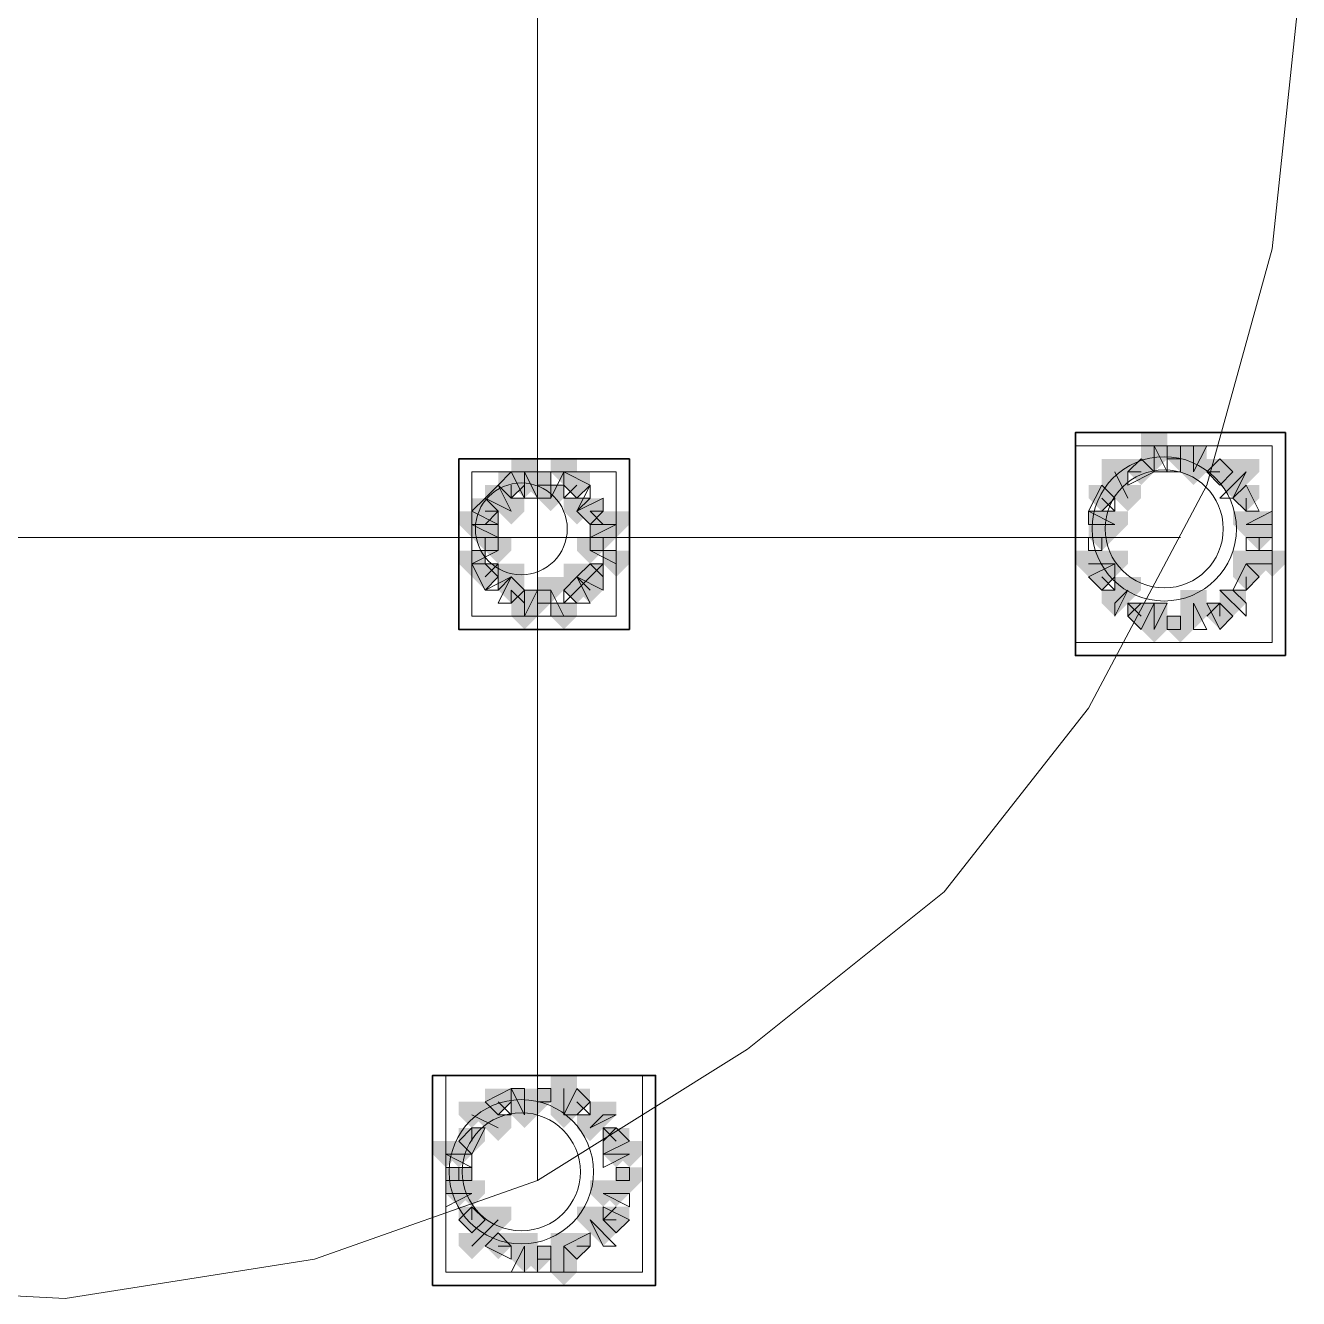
# Model space of a CAD drawing. Header units: millimetres. Extents: x 2315 to 4619, y 1334 to 1897.
# Drawn here: x 3514.13 to 3520.05, y 1548.66 to 1554.59 of the extents above; entities that cross this region are included whole.
import ezdxf

# ---------------------------------------------------------------- set-up
doc = ezdxf.new("R2010")
doc.units = ezdxf.units.MM
for name, color, linetype, true_color in [('PDF_10', 7, 'Continuous', 0x00b85c), ('PDF_AXIS', 7, 'Continuous', 0x00b85c), ('PDF_柱构件', 7, 'Continuous', 0x00b85c), ('PDF_转运站初步方案', 7, 'Continuous', 0x00b85c)]:
    doc.layers.add(name, color=color, linetype=linetype, true_color=true_color)
doc.layers.add('PDF_中心线层', color=1, linetype='Continuous')
doc.layers.add('PDF_粗实线层', color=7, linetype='Continuous')

msp = doc.modelspace()

# ---------------------------------------------------------------- hatches: boundary and pattern name
at = {"layer": 'PDF_10', "transparency": 33554559}
for points in [[(3519.5039, 1552.6298), (3519.4428, 1552.6298), (3519.4428, 1552.5687), (3519.5039, 1552.5076), (3519.565, 1552.5687), (3519.565, 1552.6298)], [(3519.5039, 1552.6298), (3519.4428, 1552.6298), (3519.4428, 1552.5687), (3519.5039, 1552.5076), (3519.565, 1552.5687), (3519.565, 1552.6298)], [(3519.3207, 1552.5687), (3519.2596, 1552.5687), (3519.2596, 1552.5076), (3519.3207, 1552.4466), (3519.3817, 1552.5076), (3519.3817, 1552.5687)], [(3519.3207, 1552.5687), (3519.2596, 1552.5687), (3519.2596, 1552.5076), (3519.3207, 1552.4466), (3519.3817, 1552.5076), (3519.3817, 1552.5687)], [(3519.6872, 1552.5687), (3519.6261, 1552.5687), (3519.6261, 1552.5076), (3519.6872, 1552.4466), (3519.7482, 1552.5076), (3519.7482, 1552.5687)], [(3519.6872, 1552.5687), (3519.6261, 1552.5687), (3519.6261, 1552.5076), (3519.6872, 1552.4466), (3519.7482, 1552.5076), (3519.7482, 1552.5687)], [(3519.6872, 1552.5687), (3519.6261, 1552.5687), (3519.6261, 1552.5076), (3519.6872, 1552.4466), (3519.7482, 1552.5076), (3519.7482, 1552.5687)], [(3516.3888, 1552.5076), (3516.3277, 1552.5076), (3516.3277, 1552.4466), (3516.3888, 1552.3855), (3516.4499, 1552.4466), (3516.4499, 1552.5076)], [(3516.3888, 1552.5076), (3516.3277, 1552.5076), (3516.3277, 1552.4466), (3516.3888, 1552.3855), (3516.4499, 1552.4466), (3516.4499, 1552.5076)], [(3516.5109, 1552.5076), (3516.4499, 1552.5076), (3516.4499, 1552.4466), (3516.5109, 1552.3855), (3516.572, 1552.4466), (3516.572, 1552.5076)], [(3516.5109, 1552.5076), (3516.4499, 1552.5076), (3516.4499, 1552.4466), (3516.5109, 1552.3855), (3516.572, 1552.4466), (3516.572, 1552.5076)], [(3516.6942, 1552.5076), (3516.6331, 1552.5076), (3516.6331, 1552.4466), (3516.6942, 1552.3855), (3516.7553, 1552.4466), (3516.7553, 1552.5076)], [(3516.6942, 1552.5076), (3516.6331, 1552.5076), (3516.6331, 1552.4466), (3516.6942, 1552.3855), (3516.7553, 1552.4466), (3516.7553, 1552.5076)], [(3519.1374, 1552.4466), (3519.0763, 1552.4466), (3519.0763, 1552.3855), (3519.1374, 1552.3244), (3519.1985, 1552.3855), (3519.1985, 1552.4466)], [(3519.1374, 1552.4466), (3519.0763, 1552.4466), (3519.0763, 1552.3855), (3519.1374, 1552.3244), (3519.1985, 1552.3855), (3519.1985, 1552.4466)], [(3519.8093, 1552.4466), (3519.7482, 1552.4466), (3519.7482, 1552.3855), (3519.8093, 1552.3244), (3519.8704, 1552.3855), (3519.8704, 1552.4466)], [(3519.8093, 1552.4466), (3519.7482, 1552.4466), (3519.7482, 1552.3855), (3519.8093, 1552.3244), (3519.8704, 1552.3855), (3519.8704, 1552.4466)], [(3516.2666, 1552.3855), (3516.2055, 1552.3855), (3516.2055, 1552.3244), (3516.2666, 1552.2633), (3516.3277, 1552.3244), (3516.3277, 1552.3855)], [(3516.2666, 1552.3855), (3516.2055, 1552.3855), (3516.2055, 1552.3244), (3516.2666, 1552.2633), (3516.3277, 1552.3244), (3516.3277, 1552.3855)], [(3516.7553, 1552.3855), (3516.6942, 1552.3855), (3516.6942, 1552.3244), (3516.7553, 1552.2633), (3516.8163, 1552.3244), (3516.8163, 1552.3855)], [(3516.7553, 1552.3855), (3516.6942, 1552.3855), (3516.6942, 1552.3244), (3516.7553, 1552.2633), (3516.8163, 1552.3244), (3516.8163, 1552.3855)], [(3516.2666, 1552.2633), (3516.2055, 1552.2633), (3516.2055, 1552.2022), (3516.2666, 1552.1412), (3516.3277, 1552.2022), (3516.3277, 1552.2633)], [(3516.2666, 1552.2633), (3516.2055, 1552.2633), (3516.2055, 1552.2022), (3516.2666, 1552.1412), (3516.3277, 1552.2022), (3516.3277, 1552.2633)], [(3516.8163, 1552.2633), (3516.7553, 1552.2633), (3516.7553, 1552.2022), (3516.8163, 1552.1412), (3516.8774, 1552.2022), (3516.8774, 1552.2633)], [(3516.8163, 1552.2633), (3516.7553, 1552.2633), (3516.7553, 1552.2022), (3516.8163, 1552.1412), (3516.8774, 1552.2022), (3516.8774, 1552.2633)], [(3519.1374, 1552.2633), (3519.0763, 1552.2633), (3519.0763, 1552.2022), (3519.1374, 1552.1412), (3519.1985, 1552.2022), (3519.1985, 1552.2633)], [(3519.1374, 1552.2633), (3519.0763, 1552.2633), (3519.0763, 1552.2022), (3519.1374, 1552.1412), (3519.1985, 1552.2022), (3519.1985, 1552.2633)], [(3519.8704, 1552.2633), (3519.8093, 1552.2633), (3519.8093, 1552.2022), (3519.8704, 1552.1412), (3519.9315, 1552.2022), (3519.9315, 1552.2633)], [(3519.8704, 1552.2633), (3519.8093, 1552.2633), (3519.8093, 1552.2022), (3519.8704, 1552.1412), (3519.9315, 1552.2022), (3519.9315, 1552.2633)], [(3516.2666, 1552.0801), (3516.2055, 1552.0801), (3516.2055, 1552.019), (3516.2666, 1551.9579), (3516.3277, 1552.019), (3516.3277, 1552.0801)], [(3516.2666, 1552.0801), (3516.2055, 1552.0801), (3516.2055, 1552.019), (3516.2666, 1551.9579), (3516.3277, 1552.019), (3516.3277, 1552.0801)], [(3516.7553, 1552.0801), (3516.6942, 1552.0801), (3516.6942, 1552.019), (3516.7553, 1551.9579), (3516.8163, 1552.019), (3516.8163, 1552.0801)], [(3516.7553, 1552.0801), (3516.6942, 1552.0801), (3516.6942, 1552.019), (3516.7553, 1551.9579), (3516.8163, 1552.019), (3516.8163, 1552.0801)], [(3519.1374, 1552.0801), (3519.0763, 1552.0801), (3519.0763, 1552.019), (3519.1374, 1551.9579), (3519.1985, 1552.019), (3519.1985, 1552.0801)], [(3519.1374, 1552.0801), (3519.0763, 1552.0801), (3519.0763, 1552.019), (3519.1374, 1551.9579), (3519.1985, 1552.019), (3519.1985, 1552.0801)], [(3519.8093, 1552.0801), (3519.7482, 1552.0801), (3519.7482, 1552.019), (3519.8093, 1551.9579), (3519.8704, 1552.019), (3519.8704, 1552.0801)], [(3519.8093, 1552.0801), (3519.7482, 1552.0801), (3519.7482, 1552.019), (3519.8093, 1551.9579), (3519.8704, 1552.019), (3519.8704, 1552.0801)], [(3516.3888, 1552.019), (3516.3277, 1552.019), (3516.3277, 1551.9579), (3516.3888, 1551.8968), (3516.4499, 1551.9579), (3516.4499, 1552.019)], [(3516.3888, 1552.019), (3516.3277, 1552.019), (3516.3277, 1551.9579), (3516.3888, 1551.8968), (3516.4499, 1551.9579), (3516.4499, 1552.019)], [(3516.6942, 1552.019), (3516.6331, 1552.019), (3516.6331, 1551.9579), (3516.6942, 1551.8968), (3516.7553, 1551.9579), (3516.7553, 1552.019)], [(3516.6942, 1552.019), (3516.6331, 1552.019), (3516.6331, 1551.9579), (3516.6942, 1551.8968), (3516.7553, 1551.9579), (3516.7553, 1552.019)], [(3516.5109, 1551.9579), (3516.4499, 1551.9579), (3516.4499, 1551.8968), (3516.5109, 1551.8357), (3516.572, 1551.8968), (3516.572, 1551.9579)], [(3516.5109, 1551.9579), (3516.4499, 1551.9579), (3516.4499, 1551.8968), (3516.5109, 1551.8357), (3516.572, 1551.8968), (3516.572, 1551.9579)], [(3519.3207, 1551.8968), (3519.2596, 1551.8968), (3519.2596, 1551.8357), (3519.3207, 1551.7747), (3519.3817, 1551.8357), (3519.3817, 1551.8968)], [(3519.3207, 1551.8968), (3519.2596, 1551.8968), (3519.2596, 1551.8357), (3519.3207, 1551.7747), (3519.3817, 1551.8357), (3519.3817, 1551.8968)], [(3519.6872, 1551.8968), (3519.6261, 1551.8968), (3519.6261, 1551.8357), (3519.6872, 1551.7747), (3519.7482, 1551.8357), (3519.7482, 1551.8968)], [(3519.6872, 1551.8968), (3519.6261, 1551.8968), (3519.6261, 1551.8357), (3519.6872, 1551.7747), (3519.7482, 1551.8357), (3519.7482, 1551.8968)], [(3519.5039, 1551.8357), (3519.4428, 1551.8357), (3519.4428, 1551.7747), (3519.5039, 1551.7136), (3519.565, 1551.7747), (3519.565, 1551.8357)], [(3519.5039, 1551.8357), (3519.4428, 1551.8357), (3519.4428, 1551.7747), (3519.5039, 1551.7136), (3519.565, 1551.7747), (3519.565, 1551.8357)], [(3516.3277, 1549.6368), (3516.2666, 1549.6368), (3516.2666, 1549.5757), (3516.3277, 1549.5147), (3516.3888, 1549.5757), (3516.3888, 1549.6368)], [(3516.3277, 1549.6368), (3516.2666, 1549.6368), (3516.2666, 1549.5757), (3516.3277, 1549.5147), (3516.3888, 1549.5757), (3516.3888, 1549.6368)], [(3516.5109, 1549.6368), (3516.4499, 1549.6368), (3516.4499, 1549.5757), (3516.5109, 1549.5147), (3516.572, 1549.5757), (3516.572, 1549.6368)], [(3516.5109, 1549.6368), (3516.4499, 1549.6368), (3516.4499, 1549.5757), (3516.5109, 1549.5147), (3516.572, 1549.5757), (3516.572, 1549.6368)], [(3516.6942, 1549.6368), (3516.6331, 1549.6368), (3516.6331, 1549.5757), (3516.6942, 1549.5147), (3516.7553, 1549.5757), (3516.7553, 1549.6368)], [(3516.6942, 1549.6368), (3516.6331, 1549.6368), (3516.6331, 1549.5757), (3516.6942, 1549.5147), (3516.7553, 1549.5757), (3516.7553, 1549.6368)], [(3516.2055, 1549.4536), (3516.1444, 1549.4536), (3516.1444, 1549.3925), (3516.2055, 1549.3314), (3516.2666, 1549.3925), (3516.2666, 1549.4536)], [(3516.2055, 1549.4536), (3516.1444, 1549.4536), (3516.1444, 1549.3925), (3516.2055, 1549.3314), (3516.2666, 1549.3925), (3516.2666, 1549.4536)], [(3516.8774, 1549.4536), (3516.8163, 1549.4536), (3516.8163, 1549.3925), (3516.8774, 1549.3314), (3516.9385, 1549.3925), (3516.9385, 1549.4536)], [(3516.8774, 1549.4536), (3516.8163, 1549.4536), (3516.8163, 1549.3925), (3516.8774, 1549.3314), (3516.9385, 1549.3925), (3516.9385, 1549.4536)], [(3516.1444, 1549.2703), (3516.0834, 1549.2703), (3516.0834, 1549.2093), (3516.1444, 1549.1482), (3516.2055, 1549.2093), (3516.2055, 1549.2703)], [(3516.1444, 1549.2703), (3516.0834, 1549.2703), (3516.0834, 1549.2093), (3516.1444, 1549.1482), (3516.2055, 1549.2093), (3516.2055, 1549.2703)], [(3516.9385, 1549.2703), (3516.8774, 1549.2703), (3516.8774, 1549.2093), (3516.9385, 1549.1482), (3516.9996, 1549.2093), (3516.9996, 1549.2703)], [(3516.9385, 1549.2703), (3516.8774, 1549.2703), (3516.8774, 1549.2093), (3516.9385, 1549.1482), (3516.9996, 1549.2093), (3516.9996, 1549.2703)], [(3516.2055, 1549.0871), (3516.1444, 1549.0871), (3516.1444, 1549.026), (3516.2055, 1548.9649), (3516.2666, 1549.026), (3516.2666, 1549.0871)], [(3516.2055, 1549.0871), (3516.1444, 1549.0871), (3516.1444, 1549.026), (3516.2055, 1548.9649), (3516.2666, 1549.026), (3516.2666, 1549.0871)], [(3516.2055, 1549.0871), (3516.1444, 1549.0871), (3516.1444, 1549.026), (3516.2055, 1548.9649), (3516.2666, 1549.026), (3516.2666, 1549.0871)], [(3516.8774, 1549.0871), (3516.8163, 1549.0871), (3516.8163, 1549.026), (3516.8774, 1548.9649), (3516.9385, 1549.026), (3516.9385, 1549.0871)], [(3516.8774, 1549.0871), (3516.8163, 1549.0871), (3516.8163, 1549.026), (3516.8774, 1548.9649), (3516.9385, 1549.026), (3516.9385, 1549.0871)], [(3516.3277, 1548.9649), (3516.2666, 1548.9649), (3516.2666, 1548.9039), (3516.3277, 1548.8428), (3516.3888, 1548.9039), (3516.3888, 1548.9649)], [(3516.3277, 1548.9649), (3516.2666, 1548.9649), (3516.2666, 1548.9039), (3516.3277, 1548.8428), (3516.3888, 1548.9039), (3516.3888, 1548.9649)], [(3516.6942, 1548.9649), (3516.6331, 1548.9649), (3516.6331, 1548.9039), (3516.6942, 1548.8428), (3516.7553, 1548.9039), (3516.7553, 1548.9649)], [(3516.6942, 1548.9649), (3516.6331, 1548.9649), (3516.6331, 1548.9039), (3516.6942, 1548.8428), (3516.7553, 1548.9039), (3516.7553, 1548.9649)], [(3516.5109, 1548.9039), (3516.4499, 1548.9039), (3516.4499, 1548.8428), (3516.5109, 1548.7817), (3516.572, 1548.8428), (3516.572, 1548.9039)], [(3516.5109, 1548.9039), (3516.4499, 1548.9039), (3516.4499, 1548.8428), (3516.5109, 1548.7817), (3516.572, 1548.8428), (3516.572, 1548.9039)]]:
    msp.add_hatch(color=256, dxfattribs=at).paths.add_polyline_path(points)
at = {"layer": 'PDF_柱构件', "transparency": 33554559}
for points in [[(3519.3817, 1552.6909), (3519.3207, 1552.6909), (3519.3207, 1552.6298), (3519.3817, 1552.5687), (3519.4428, 1552.6298), (3519.4428, 1552.6909)], [(3519.3817, 1552.6298), (3519.3207, 1552.6298), (3519.3207, 1552.5687), (3519.3817, 1552.5076), (3519.4428, 1552.5687), (3519.4428, 1552.6298)], [(3519.565, 1552.6298), (3519.5039, 1552.6298), (3519.5039, 1552.5687), (3519.565, 1552.5076), (3519.6261, 1552.5687), (3519.6261, 1552.6298)], [(3516.4499, 1552.5687), (3516.3888, 1552.5687), (3516.3888, 1552.5076), (3516.4499, 1552.4466), (3516.5109, 1552.5076), (3516.5109, 1552.5687)], [(3516.6331, 1552.5687), (3516.572, 1552.5687), (3516.572, 1552.5076), (3516.6331, 1552.4466), (3516.6942, 1552.5076), (3516.6942, 1552.5687)], [(3519.1985, 1552.5687), (3519.1374, 1552.5687), (3519.1374, 1552.5076), (3519.1985, 1552.4466), (3519.2596, 1552.5076), (3519.2596, 1552.5687)], [(3519.565, 1552.5687), (3519.5039, 1552.5687), (3519.5039, 1552.5076), (3519.565, 1552.4466), (3519.6261, 1552.5076), (3519.6261, 1552.5687)], [(3519.8093, 1552.5687), (3519.7482, 1552.5687), (3519.7482, 1552.5076), (3519.8093, 1552.4466), (3519.8704, 1552.5076), (3519.8704, 1552.5687)], [(3516.4499, 1552.5076), (3516.3888, 1552.5076), (3516.3888, 1552.4466), (3516.4499, 1552.3855), (3516.5109, 1552.4466), (3516.5109, 1552.5076)], [(3519.1985, 1552.5076), (3519.1374, 1552.5076), (3519.1374, 1552.4466), (3519.1985, 1552.3855), (3519.2596, 1552.4466), (3519.2596, 1552.5076)], [(3519.7482, 1552.5076), (3519.6872, 1552.5076), (3519.6872, 1552.4466), (3519.7482, 1552.3855), (3519.8093, 1552.4466), (3519.8093, 1552.5076)], [(3516.3277, 1552.4466), (3516.2666, 1552.4466), (3516.2666, 1552.3855), (3516.3277, 1552.3244), (3516.3888, 1552.3855), (3516.3888, 1552.4466)], [(3516.572, 1552.4466), (3516.5109, 1552.4466), (3516.5109, 1552.3855), (3516.572, 1552.3244), (3516.6331, 1552.3855), (3516.6331, 1552.4466)], [(3519.2596, 1552.4466), (3519.1985, 1552.4466), (3519.1985, 1552.3855), (3519.2596, 1552.3244), (3519.3207, 1552.3855), (3519.3207, 1552.4466)], [(3516.3888, 1552.3855), (3516.3277, 1552.3855), (3516.3277, 1552.3244), (3516.3888, 1552.2633), (3516.4499, 1552.3244), (3516.4499, 1552.3855)], [(3516.6942, 1552.3855), (3516.6331, 1552.3855), (3516.6331, 1552.3244), (3516.6942, 1552.2633), (3516.7553, 1552.3244), (3516.7553, 1552.3855)], [(3516.2055, 1552.3244), (3516.1444, 1552.3244), (3516.1444, 1552.2633), (3516.2055, 1552.2022), (3516.2666, 1552.2633), (3516.2666, 1552.3244)], [(3516.2666, 1552.3244), (3516.2055, 1552.3244), (3516.2055, 1552.2633), (3516.2666, 1552.2022), (3516.3277, 1552.2633), (3516.3277, 1552.3244)], [(3516.8163, 1552.3244), (3516.7553, 1552.3244), (3516.7553, 1552.2633), (3516.8163, 1552.2022), (3516.8774, 1552.2633), (3516.8774, 1552.3244)], [(3516.8774, 1552.3244), (3516.8163, 1552.3244), (3516.8163, 1552.2633), (3516.8774, 1552.2022), (3516.9385, 1552.2633), (3516.9385, 1552.3244)], [(3519.1374, 1552.3244), (3519.0763, 1552.3244), (3519.0763, 1552.2633), (3519.1374, 1552.2022), (3519.1985, 1552.2633), (3519.1985, 1552.3244)], [(3519.1985, 1552.3244), (3519.1374, 1552.3244), (3519.1374, 1552.2633), (3519.1985, 1552.2022), (3519.2596, 1552.2633), (3519.2596, 1552.3244)], [(3519.8093, 1552.3244), (3519.7482, 1552.3244), (3519.7482, 1552.2633), (3519.8093, 1552.2022), (3519.8704, 1552.2633), (3519.8704, 1552.3244)], [(3519.8704, 1552.3244), (3519.8093, 1552.3244), (3519.8093, 1552.2633), (3519.8704, 1552.2022), (3519.9315, 1552.2633), (3519.9315, 1552.3244)], [(3516.3277, 1552.2022), (3516.2666, 1552.2022), (3516.2666, 1552.1412), (3516.3277, 1552.0801), (3516.3888, 1552.1412), (3516.3888, 1552.2022)], [(3516.7553, 1552.2022), (3516.6942, 1552.2022), (3516.6942, 1552.1412), (3516.7553, 1552.0801), (3516.8163, 1552.1412), (3516.8163, 1552.2022)], [(3516.2055, 1552.1412), (3516.1444, 1552.1412), (3516.1444, 1552.0801), (3516.2055, 1552.019), (3516.2666, 1552.0801), (3516.2666, 1552.1412)], [(3516.8774, 1552.1412), (3516.8163, 1552.1412), (3516.8163, 1552.0801), (3516.8774, 1552.019), (3516.9385, 1552.0801), (3516.9385, 1552.1412)], [(3519.0763, 1552.1412), (3519.0153, 1552.1412), (3519.0153, 1552.0801), (3519.0763, 1552.019), (3519.1374, 1552.0801), (3519.1374, 1552.1412)], [(3519.1374, 1552.1412), (3519.0763, 1552.1412), (3519.0763, 1552.0801), (3519.1374, 1552.019), (3519.1985, 1552.0801), (3519.1985, 1552.1412)], [(3519.1985, 1552.1412), (3519.1374, 1552.1412), (3519.1374, 1552.0801), (3519.1985, 1552.019), (3519.2596, 1552.0801), (3519.2596, 1552.1412)], [(3519.8093, 1552.1412), (3519.7482, 1552.1412), (3519.7482, 1552.0801), (3519.8093, 1552.019), (3519.8704, 1552.0801), (3519.8704, 1552.1412)], [(3519.8704, 1552.1412), (3519.8093, 1552.1412), (3519.8093, 1552.0801), (3519.8704, 1552.019), (3519.9315, 1552.0801), (3519.9315, 1552.1412)], [(3519.9315, 1552.1412), (3519.8704, 1552.1412), (3519.8704, 1552.0801), (3519.9315, 1552.019), (3519.9926, 1552.0801), (3519.9926, 1552.1412)], [(3516.3888, 1552.0801), (3516.3277, 1552.0801), (3516.3277, 1552.019), (3516.3888, 1551.9579), (3516.4499, 1552.019), (3516.4499, 1552.0801)], [(3516.6942, 1552.0801), (3516.6331, 1552.0801), (3516.6331, 1552.019), (3516.6942, 1551.9579), (3516.7553, 1552.019), (3516.7553, 1552.0801)], [(3516.572, 1552.019), (3516.5109, 1552.019), (3516.5109, 1551.9579), (3516.572, 1551.8968), (3516.6331, 1551.9579), (3516.6331, 1552.019)], [(3516.7553, 1552.019), (3516.6942, 1552.019), (3516.6942, 1551.9579), (3516.7553, 1551.8968), (3516.8163, 1551.9579), (3516.8163, 1552.019)], [(3519.2596, 1552.019), (3519.1985, 1552.019), (3519.1985, 1551.9579), (3519.2596, 1551.8968), (3519.3207, 1551.9579), (3519.3207, 1552.019)], [(3516.4499, 1551.9579), (3516.3888, 1551.9579), (3516.3888, 1551.8968), (3516.4499, 1551.8357), (3516.5109, 1551.8968), (3516.5109, 1551.9579)], [(3519.1985, 1551.9579), (3519.1374, 1551.9579), (3519.1374, 1551.8968), (3519.1985, 1551.8357), (3519.2596, 1551.8968), (3519.2596, 1551.9579)], [(3519.565, 1551.9579), (3519.5039, 1551.9579), (3519.5039, 1551.8968), (3519.565, 1551.8357), (3519.6261, 1551.8968), (3519.6261, 1551.9579)], [(3519.7482, 1551.9579), (3519.6872, 1551.9579), (3519.6872, 1551.8968), (3519.7482, 1551.8357), (3519.8093, 1551.8968), (3519.8093, 1551.9579)], [(3516.4499, 1551.8968), (3516.3888, 1551.8968), (3516.3888, 1551.8357), (3516.4499, 1551.7747), (3516.5109, 1551.8357), (3516.5109, 1551.8968)], [(3516.6331, 1551.8968), (3516.572, 1551.8968), (3516.572, 1551.8357), (3516.6331, 1551.7747), (3516.6942, 1551.8357), (3516.6942, 1551.8968)], [(3519.3817, 1551.8968), (3519.3207, 1551.8968), (3519.3207, 1551.8357), (3519.3817, 1551.7747), (3519.4428, 1551.8357), (3519.4428, 1551.8968)], [(3519.565, 1551.8968), (3519.5039, 1551.8968), (3519.5039, 1551.8357), (3519.565, 1551.7747), (3519.6261, 1551.8357), (3519.6261, 1551.8968)], [(3519.3817, 1551.8357), (3519.3207, 1551.8357), (3519.3207, 1551.7747), (3519.3817, 1551.7136), (3519.4428, 1551.7747), (3519.4428, 1551.8357)], [(3516.6331, 1549.6979), (3516.572, 1549.6979), (3516.572, 1549.6368), (3516.6331, 1549.5757), (3516.6942, 1549.6368), (3516.6942, 1549.6979)], [(3516.4499, 1549.6368), (3516.3888, 1549.6368), (3516.3888, 1549.5757), (3516.4499, 1549.5147), (3516.5109, 1549.5757), (3516.5109, 1549.6368)], [(3516.6331, 1549.6368), (3516.572, 1549.6368), (3516.572, 1549.5757), (3516.6331, 1549.5147), (3516.6942, 1549.5757), (3516.6942, 1549.6368)], [(3516.2055, 1549.5757), (3516.1444, 1549.5757), (3516.1444, 1549.5147), (3516.2055, 1549.4536), (3516.2666, 1549.5147), (3516.2666, 1549.5757)], [(3516.2666, 1549.5757), (3516.2055, 1549.5757), (3516.2055, 1549.5147), (3516.2666, 1549.4536), (3516.3277, 1549.5147), (3516.3277, 1549.5757)], [(3516.4499, 1549.5757), (3516.3888, 1549.5757), (3516.3888, 1549.5147), (3516.4499, 1549.4536), (3516.5109, 1549.5147), (3516.5109, 1549.5757)], [(3516.6331, 1549.5757), (3516.572, 1549.5757), (3516.572, 1549.5147), (3516.6331, 1549.4536), (3516.6942, 1549.5147), (3516.6942, 1549.5757)], [(3516.8163, 1549.5757), (3516.7553, 1549.5757), (3516.7553, 1549.5147), (3516.8163, 1549.4536), (3516.8774, 1549.5147), (3516.8774, 1549.5757)], [(3516.3277, 1549.5147), (3516.2666, 1549.5147), (3516.2666, 1549.4536), (3516.3277, 1549.3925), (3516.3888, 1549.4536), (3516.3888, 1549.5147)], [(3516.7553, 1549.5147), (3516.6942, 1549.5147), (3516.6942, 1549.4536), (3516.7553, 1549.3925), (3516.8163, 1549.4536), (3516.8163, 1549.5147)], [(3516.0834, 1549.3925), (3516.0223, 1549.3925), (3516.0223, 1549.3314), (3516.0834, 1549.2703), (3516.1444, 1549.3314), (3516.1444, 1549.3925)], [(3516.1444, 1549.3925), (3516.0834, 1549.3925), (3516.0834, 1549.3314), (3516.1444, 1549.2703), (3516.2055, 1549.3314), (3516.2055, 1549.3925)], [(3516.8774, 1549.3925), (3516.8163, 1549.3925), (3516.8163, 1549.3314), (3516.8774, 1549.2703), (3516.9385, 1549.3314), (3516.9385, 1549.3925)], [(3516.9385, 1549.3925), (3516.8774, 1549.3925), (3516.8774, 1549.3314), (3516.9385, 1549.2703), (3516.9996, 1549.3314), (3516.9996, 1549.3925)], [(3516.1444, 1549.2093), (3516.0834, 1549.2093), (3516.0834, 1549.1482), (3516.1444, 1549.0871), (3516.2055, 1549.1482), (3516.2055, 1549.2093)], [(3516.2055, 1549.2093), (3516.1444, 1549.2093), (3516.1444, 1549.1482), (3516.2055, 1549.0871), (3516.2666, 1549.1482), (3516.2666, 1549.2093)], [(3516.8163, 1549.2093), (3516.7553, 1549.2093), (3516.7553, 1549.1482), (3516.8163, 1549.0871), (3516.8774, 1549.1482), (3516.8774, 1549.2093)], [(3516.8774, 1549.2093), (3516.8163, 1549.2093), (3516.8163, 1549.1482), (3516.8774, 1549.0871), (3516.9385, 1549.1482), (3516.9385, 1549.2093)], [(3516.3277, 1549.0871), (3516.2666, 1549.0871), (3516.2666, 1549.026), (3516.3277, 1548.9649), (3516.3888, 1549.026), (3516.3888, 1549.0871)], [(3516.7553, 1549.0871), (3516.6942, 1549.0871), (3516.6942, 1549.026), (3516.7553, 1548.9649), (3516.8163, 1549.026), (3516.8163, 1549.0871)], [(3516.2666, 1549.026), (3516.2055, 1549.026), (3516.2055, 1548.9649), (3516.2666, 1548.9039), (3516.3277, 1548.9649), (3516.3277, 1549.026)], [(3516.8163, 1549.026), (3516.7553, 1549.026), (3516.7553, 1548.9649), (3516.8163, 1548.9039), (3516.8774, 1548.9649), (3516.8774, 1549.026)], [(3516.2055, 1548.9649), (3516.1444, 1548.9649), (3516.1444, 1548.9039), (3516.2055, 1548.8428), (3516.2666, 1548.9039), (3516.2666, 1548.9649)], [(3516.4499, 1548.9649), (3516.3888, 1548.9649), (3516.3888, 1548.9039), (3516.4499, 1548.8428), (3516.5109, 1548.9039), (3516.5109, 1548.9649)], [(3516.6331, 1548.9649), (3516.572, 1548.9649), (3516.572, 1548.9039), (3516.6331, 1548.8428), (3516.6942, 1548.9039), (3516.6942, 1548.9649)], [(3516.4499, 1548.9039), (3516.3888, 1548.9039), (3516.3888, 1548.8428), (3516.4499, 1548.7817), (3516.5109, 1548.8428), (3516.5109, 1548.9039)], [(3516.6331, 1548.9039), (3516.572, 1548.9039), (3516.572, 1548.8428), (3516.6331, 1548.7817), (3516.6942, 1548.8428), (3516.6942, 1548.9039)], [(3516.6331, 1548.8428), (3516.572, 1548.8428), (3516.572, 1548.7817), (3516.6331, 1548.7206), (3516.6942, 1548.7817), (3516.6942, 1548.8428)]]:
    msp.add_hatch(color=256, dxfattribs=at).paths.add_polyline_path(points)
at = {"layer": 'PDF_转运站初步方案', "transparency": 33554559}
for points in [[(3519.5039, 1552.6298), (3519.4428, 1552.6298), (3519.4428, 1552.5687), (3519.5039, 1552.5076), (3519.565, 1552.5687), (3519.565, 1552.6298)], [(3519.5039, 1552.6298), (3519.4428, 1552.6298), (3519.4428, 1552.5687), (3519.5039, 1552.5076), (3519.565, 1552.5687), (3519.565, 1552.6298)], [(3519.3207, 1552.5687), (3519.2596, 1552.5687), (3519.2596, 1552.5076), (3519.3207, 1552.4466), (3519.3817, 1552.5076), (3519.3817, 1552.5687)], [(3519.3207, 1552.5687), (3519.2596, 1552.5687), (3519.2596, 1552.5076), (3519.3207, 1552.4466), (3519.3817, 1552.5076), (3519.3817, 1552.5687)], [(3519.6872, 1552.5687), (3519.6261, 1552.5687), (3519.6261, 1552.5076), (3519.6872, 1552.4466), (3519.7482, 1552.5076), (3519.7482, 1552.5687)], [(3519.6872, 1552.5687), (3519.6261, 1552.5687), (3519.6261, 1552.5076), (3519.6872, 1552.4466), (3519.7482, 1552.5076), (3519.7482, 1552.5687)], [(3516.3888, 1552.5076), (3516.3277, 1552.5076), (3516.3277, 1552.4466), (3516.3888, 1552.3855), (3516.4499, 1552.4466), (3516.4499, 1552.5076)], [(3516.3888, 1552.5076), (3516.3277, 1552.5076), (3516.3277, 1552.4466), (3516.3888, 1552.3855), (3516.4499, 1552.4466), (3516.4499, 1552.5076)], [(3516.5109, 1552.5076), (3516.4499, 1552.5076), (3516.4499, 1552.4466), (3516.5109, 1552.3855), (3516.572, 1552.4466), (3516.572, 1552.5076)], [(3516.5109, 1552.5076), (3516.4499, 1552.5076), (3516.4499, 1552.4466), (3516.5109, 1552.3855), (3516.572, 1552.4466), (3516.572, 1552.5076)], [(3516.6942, 1552.5076), (3516.6331, 1552.5076), (3516.6331, 1552.4466), (3516.6942, 1552.3855), (3516.7553, 1552.4466), (3516.7553, 1552.5076)], [(3516.6942, 1552.5076), (3516.6331, 1552.5076), (3516.6331, 1552.4466), (3516.6942, 1552.3855), (3516.7553, 1552.4466), (3516.7553, 1552.5076)], [(3519.1374, 1552.4466), (3519.0763, 1552.4466), (3519.0763, 1552.3855), (3519.1374, 1552.3244), (3519.1985, 1552.3855), (3519.1985, 1552.4466)], [(3519.1374, 1552.4466), (3519.0763, 1552.4466), (3519.0763, 1552.3855), (3519.1374, 1552.3244), (3519.1985, 1552.3855), (3519.1985, 1552.4466)], [(3519.8093, 1552.4466), (3519.7482, 1552.4466), (3519.7482, 1552.3855), (3519.8093, 1552.3244), (3519.8704, 1552.3855), (3519.8704, 1552.4466)], [(3519.8093, 1552.4466), (3519.7482, 1552.4466), (3519.7482, 1552.3855), (3519.8093, 1552.3244), (3519.8704, 1552.3855), (3519.8704, 1552.4466)], [(3516.2666, 1552.3855), (3516.2055, 1552.3855), (3516.2055, 1552.3244), (3516.2666, 1552.2633), (3516.3277, 1552.3244), (3516.3277, 1552.3855)], [(3516.2666, 1552.3855), (3516.2055, 1552.3855), (3516.2055, 1552.3244), (3516.2666, 1552.2633), (3516.3277, 1552.3244), (3516.3277, 1552.3855)], [(3516.7553, 1552.3855), (3516.6942, 1552.3855), (3516.6942, 1552.3244), (3516.7553, 1552.2633), (3516.8163, 1552.3244), (3516.8163, 1552.3855)], [(3516.7553, 1552.3855), (3516.6942, 1552.3855), (3516.6942, 1552.3244), (3516.7553, 1552.2633), (3516.8163, 1552.3244), (3516.8163, 1552.3855)], [(3516.2666, 1552.2633), (3516.2055, 1552.2633), (3516.2055, 1552.2022), (3516.2666, 1552.1412), (3516.3277, 1552.2022), (3516.3277, 1552.2633)], [(3516.2666, 1552.2633), (3516.2055, 1552.2633), (3516.2055, 1552.2022), (3516.2666, 1552.1412), (3516.3277, 1552.2022), (3516.3277, 1552.2633)], [(3516.8163, 1552.2633), (3516.7553, 1552.2633), (3516.7553, 1552.2022), (3516.8163, 1552.1412), (3516.8774, 1552.2022), (3516.8774, 1552.2633)], [(3516.8163, 1552.2633), (3516.7553, 1552.2633), (3516.7553, 1552.2022), (3516.8163, 1552.1412), (3516.8774, 1552.2022), (3516.8774, 1552.2633)], [(3519.1374, 1552.2633), (3519.0763, 1552.2633), (3519.0763, 1552.2022), (3519.1374, 1552.1412), (3519.1985, 1552.2022), (3519.1985, 1552.2633)], [(3519.1374, 1552.2633), (3519.0763, 1552.2633), (3519.0763, 1552.2022), (3519.1374, 1552.1412), (3519.1985, 1552.2022), (3519.1985, 1552.2633)], [(3519.8704, 1552.2633), (3519.8093, 1552.2633), (3519.8093, 1552.2022), (3519.8704, 1552.1412), (3519.9315, 1552.2022), (3519.9315, 1552.2633)], [(3519.8704, 1552.2633), (3519.8093, 1552.2633), (3519.8093, 1552.2022), (3519.8704, 1552.1412), (3519.9315, 1552.2022), (3519.9315, 1552.2633)], [(3516.2666, 1552.0801), (3516.2055, 1552.0801), (3516.2055, 1552.019), (3516.2666, 1551.9579), (3516.3277, 1552.019), (3516.3277, 1552.0801)], [(3516.2666, 1552.0801), (3516.2055, 1552.0801), (3516.2055, 1552.019), (3516.2666, 1551.9579), (3516.3277, 1552.019), (3516.3277, 1552.0801)], [(3516.7553, 1552.0801), (3516.6942, 1552.0801), (3516.6942, 1552.019), (3516.7553, 1551.9579), (3516.8163, 1552.019), (3516.8163, 1552.0801)], [(3516.7553, 1552.0801), (3516.6942, 1552.0801), (3516.6942, 1552.019), (3516.7553, 1551.9579), (3516.8163, 1552.019), (3516.8163, 1552.0801)], [(3519.1374, 1552.0801), (3519.0763, 1552.0801), (3519.0763, 1552.019), (3519.1374, 1551.9579), (3519.1985, 1552.019), (3519.1985, 1552.0801)], [(3519.1374, 1552.0801), (3519.0763, 1552.0801), (3519.0763, 1552.019), (3519.1374, 1551.9579), (3519.1985, 1552.019), (3519.1985, 1552.0801)], [(3519.8093, 1552.0801), (3519.7482, 1552.0801), (3519.7482, 1552.019), (3519.8093, 1551.9579), (3519.8704, 1552.019), (3519.8704, 1552.0801)], [(3519.8093, 1552.0801), (3519.7482, 1552.0801), (3519.7482, 1552.019), (3519.8093, 1551.9579), (3519.8704, 1552.019), (3519.8704, 1552.0801)], [(3516.3888, 1552.019), (3516.3277, 1552.019), (3516.3277, 1551.9579), (3516.3888, 1551.8968), (3516.4499, 1551.9579), (3516.4499, 1552.019)], [(3516.3888, 1552.019), (3516.3277, 1552.019), (3516.3277, 1551.9579), (3516.3888, 1551.8968), (3516.4499, 1551.9579), (3516.4499, 1552.019)], [(3516.6942, 1552.019), (3516.6331, 1552.019), (3516.6331, 1551.9579), (3516.6942, 1551.8968), (3516.7553, 1551.9579), (3516.7553, 1552.019)], [(3516.6942, 1552.019), (3516.6331, 1552.019), (3516.6331, 1551.9579), (3516.6942, 1551.8968), (3516.7553, 1551.9579), (3516.7553, 1552.019)], [(3516.5109, 1551.9579), (3516.4499, 1551.9579), (3516.4499, 1551.8968), (3516.5109, 1551.8357), (3516.572, 1551.8968), (3516.572, 1551.9579)], [(3516.5109, 1551.9579), (3516.4499, 1551.9579), (3516.4499, 1551.8968), (3516.5109, 1551.8357), (3516.572, 1551.8968), (3516.572, 1551.9579)], [(3519.3207, 1551.8968), (3519.2596, 1551.8968), (3519.2596, 1551.8357), (3519.3207, 1551.7747), (3519.3817, 1551.8357), (3519.3817, 1551.8968)], [(3519.3207, 1551.8968), (3519.2596, 1551.8968), (3519.2596, 1551.8357), (3519.3207, 1551.7747), (3519.3817, 1551.8357), (3519.3817, 1551.8968)], [(3519.6872, 1551.8968), (3519.6261, 1551.8968), (3519.6261, 1551.8357), (3519.6872, 1551.7747), (3519.7482, 1551.8357), (3519.7482, 1551.8968)], [(3519.6872, 1551.8968), (3519.6261, 1551.8968), (3519.6261, 1551.8357), (3519.6872, 1551.7747), (3519.7482, 1551.8357), (3519.7482, 1551.8968)], [(3519.5039, 1551.8357), (3519.4428, 1551.8357), (3519.4428, 1551.7747), (3519.5039, 1551.7136), (3519.565, 1551.7747), (3519.565, 1551.8357)], [(3519.5039, 1551.8357), (3519.4428, 1551.8357), (3519.4428, 1551.7747), (3519.5039, 1551.7136), (3519.565, 1551.7747), (3519.565, 1551.8357)], [(3516.3277, 1549.6368), (3516.2666, 1549.6368), (3516.2666, 1549.5757), (3516.3277, 1549.5147), (3516.3888, 1549.5757), (3516.3888, 1549.6368)], [(3516.3277, 1549.6368), (3516.2666, 1549.6368), (3516.2666, 1549.5757), (3516.3277, 1549.5147), (3516.3888, 1549.5757), (3516.3888, 1549.6368)], [(3516.5109, 1549.6368), (3516.4499, 1549.6368), (3516.4499, 1549.5757), (3516.5109, 1549.5147), (3516.572, 1549.5757), (3516.572, 1549.6368)], [(3516.5109, 1549.6368), (3516.4499, 1549.6368), (3516.4499, 1549.5757), (3516.5109, 1549.5147), (3516.572, 1549.5757), (3516.572, 1549.6368)], [(3516.6942, 1549.6368), (3516.6331, 1549.6368), (3516.6331, 1549.5757), (3516.6942, 1549.5147), (3516.7553, 1549.5757), (3516.7553, 1549.6368)], [(3516.6942, 1549.6368), (3516.6331, 1549.6368), (3516.6331, 1549.5757), (3516.6942, 1549.5147), (3516.7553, 1549.5757), (3516.7553, 1549.6368)], [(3516.2055, 1549.4536), (3516.1444, 1549.4536), (3516.1444, 1549.3925), (3516.2055, 1549.3314), (3516.2666, 1549.3925), (3516.2666, 1549.4536)], [(3516.2055, 1549.4536), (3516.1444, 1549.4536), (3516.1444, 1549.3925), (3516.2055, 1549.3314), (3516.2666, 1549.3925), (3516.2666, 1549.4536)], [(3516.8774, 1549.4536), (3516.8163, 1549.4536), (3516.8163, 1549.3925), (3516.8774, 1549.3314), (3516.9385, 1549.3925), (3516.9385, 1549.4536)], [(3516.8774, 1549.4536), (3516.8163, 1549.4536), (3516.8163, 1549.3925), (3516.8774, 1549.3314), (3516.9385, 1549.3925), (3516.9385, 1549.4536)], [(3516.1444, 1549.2703), (3516.0834, 1549.2703), (3516.0834, 1549.2093), (3516.1444, 1549.1482), (3516.2055, 1549.2093), (3516.2055, 1549.2703)], [(3516.1444, 1549.2703), (3516.0834, 1549.2703), (3516.0834, 1549.2093), (3516.1444, 1549.1482), (3516.2055, 1549.2093), (3516.2055, 1549.2703)], [(3516.9385, 1549.2703), (3516.8774, 1549.2703), (3516.8774, 1549.2093), (3516.9385, 1549.1482), (3516.9996, 1549.2093), (3516.9996, 1549.2703)], [(3516.9385, 1549.2703), (3516.8774, 1549.2703), (3516.8774, 1549.2093), (3516.9385, 1549.1482), (3516.9996, 1549.2093), (3516.9996, 1549.2703)], [(3516.2055, 1549.0871), (3516.1444, 1549.0871), (3516.1444, 1549.026), (3516.2055, 1548.9649), (3516.2666, 1549.026), (3516.2666, 1549.0871)], [(3516.2055, 1549.0871), (3516.1444, 1549.0871), (3516.1444, 1549.026), (3516.2055, 1548.9649), (3516.2666, 1549.026), (3516.2666, 1549.0871)], [(3516.8774, 1549.0871), (3516.8163, 1549.0871), (3516.8163, 1549.026), (3516.8774, 1548.9649), (3516.9385, 1549.026), (3516.9385, 1549.0871)], [(3516.8774, 1549.0871), (3516.8163, 1549.0871), (3516.8163, 1549.026), (3516.8774, 1548.9649), (3516.9385, 1549.026), (3516.9385, 1549.0871)], [(3516.3277, 1548.9649), (3516.2666, 1548.9649), (3516.2666, 1548.9039), (3516.3277, 1548.8428), (3516.3888, 1548.9039), (3516.3888, 1548.9649)], [(3516.3277, 1548.9649), (3516.2666, 1548.9649), (3516.2666, 1548.9039), (3516.3277, 1548.8428), (3516.3888, 1548.9039), (3516.3888, 1548.9649)], [(3516.6942, 1548.9649), (3516.6331, 1548.9649), (3516.6331, 1548.9039), (3516.6942, 1548.8428), (3516.7553, 1548.9039), (3516.7553, 1548.9649)], [(3516.6942, 1548.9649), (3516.6331, 1548.9649), (3516.6331, 1548.9039), (3516.6942, 1548.8428), (3516.7553, 1548.9039), (3516.7553, 1548.9649)], [(3516.5109, 1548.9039), (3516.4499, 1548.9039), (3516.4499, 1548.8428), (3516.5109, 1548.7817), (3516.572, 1548.8428), (3516.572, 1548.9039)], [(3516.5109, 1548.9039), (3516.4499, 1548.9039), (3516.4499, 1548.8428), (3516.5109, 1548.7817), (3516.572, 1548.8428), (3516.572, 1548.9039)]]:
    msp.add_hatch(color=256, dxfattribs=at).paths.add_polyline_path(points)

# ---------------------------------------------------------------- linework, layer by layer
at = {"layer": 'PDF_10', "lineweight": 18}
for points in [[(3519.4428, 1552.5687), (3519.5039, 1552.5687), (3519.5039, 1552.5076)], [(3516.5109, 1552.5076), (3516.5109, 1552.4466), (3516.572, 1552.4466)], [(3519.2596, 1552.5076), (3519.3207, 1552.5076), (3519.2596, 1552.5076)], [(3519.6261, 1552.5076), (3519.6872, 1552.5076)], [(3516.3888, 1552.4466), (3516.3888, 1552.3855), (3516.4499, 1552.4466)], [(3516.6331, 1552.4466), (3516.6942, 1552.3855)], [(3516.6331, 1552.3855), (3516.6942, 1552.4466)], [(3519.1374, 1552.3244), (3519.1985, 1552.3855)], [(3519.1985, 1552.3244), (3519.1374, 1552.3855)], [(3519.8093, 1552.3855), (3519.8093, 1552.3244), (3519.8093, 1552.3855)], [(3516.2666, 1552.2633), (3516.3277, 1552.3244), (3516.2666, 1552.3244)], [(3516.8163, 1552.3244), (3516.7553, 1552.3244), (3516.8163, 1552.2633)], [(3516.2666, 1552.1412), (3516.2666, 1552.2022), (3516.2055, 1552.2022)], [(3516.7553, 1552.2022), (3516.8163, 1552.2022), (3516.8163, 1552.1412)], [(3519.1374, 1552.1412), (3519.1374, 1552.2022), (3519.0763, 1552.2022)], [(3519.8093, 1552.2022), (3519.8704, 1552.2022), (3519.8704, 1552.1412)], [(3516.3277, 1552.019), (3516.2666, 1552.0801)], [(3516.3277, 1552.0801), (3516.2666, 1552.019)], [(3516.8163, 1552.0801), (3516.7553, 1552.019)], [(3516.7553, 1552.0801), (3516.8163, 1552.019)], [(3519.1985, 1551.9579), (3519.1374, 1552.019)], [(3519.1985, 1552.019), (3519.1374, 1551.9579)], [(3519.8093, 1551.9579), (3519.8093, 1552.019), (3519.8093, 1551.9579)], [(3516.4499, 1551.8968), (3516.3888, 1551.9579), (3516.3888, 1551.8968)], [(3516.572, 1551.8968), (3516.5109, 1551.8968), (3516.5109, 1551.9579)], [(3516.6942, 1551.9579), (3516.6331, 1551.8968)], [(3516.6331, 1551.9579), (3516.6942, 1551.8968)], [(3519.3207, 1551.8357), (3519.2596, 1551.8968)], [(3519.3207, 1551.8968), (3519.2596, 1551.8357)], [(3519.6872, 1551.8357), (3519.6872, 1551.8968), (3519.6261, 1551.8357)], [(3519.5039, 1551.8357), (3519.5039, 1551.7747), (3519.4428, 1551.7747)], [(3516.572, 1549.5757), (3516.5109, 1549.5757), (3516.5109, 1549.6368)], [(3516.3888, 1549.5757), (3516.3277, 1549.5147)], [(3516.3888, 1549.5147), (3516.3277, 1549.5757)], [(3516.7553, 1549.5147), (3516.6942, 1549.5757)], [(3516.6942, 1549.5147), (3516.7553, 1549.5757)], [(3516.2055, 1549.4536), (3516.2055, 1549.3925), (3516.2055, 1549.4536)], [(3516.8774, 1549.3925), (3516.8163, 1549.4536)], [(3516.8163, 1549.3925), (3516.8774, 1549.4536)], [(3516.1444, 1549.2703), (3516.1444, 1549.2093), (3516.2055, 1549.2093)], [(3516.8774, 1549.2093), (3516.9385, 1549.2093), (3516.9385, 1549.2703)], [(3516.2055, 1549.0871), (3516.2055, 1549.026)], [(3516.8774, 1549.026), (3516.8163, 1549.026), (3516.8774, 1549.0871)], [(3516.3277, 1548.9039), (3516.3888, 1548.9039), (3516.3277, 1548.9039)], [(3516.5109, 1548.9039), (3516.5109, 1548.8428), (3516.572, 1548.8428)], [(3516.7553, 1548.9039), (3516.6942, 1548.9039), (3516.7553, 1548.9039)]]:
    msp.add_lwpolyline(points, dxfattribs=at)
at = {"layer": 'PDF_AXIS', "lineweight": 18}
for points in [[(3519.9315, 1551.7136), (3519.9315, 1552.6298), (3519.0153, 1552.6298), (3519.0153, 1551.7136)], [(3516.8774, 1551.8357), (3516.8774, 1552.5076), (3516.2055, 1552.5076), (3516.2055, 1551.8357)], [(3516.0834, 1548.7817), (3516.0834, 1549.6979), (3516.9996, 1549.6979), (3516.9996, 1548.7817)]]:
    msp.add_lwpolyline(points, close=True, dxfattribs=at)
at = {"layer": 'PDF_中心线层', "color": 112, "lineweight": 18, "true_color": 0x00b85c}
for points in [[(3516.5109, 1549.2093), (3516.5109, 1560.1428)], [(3520.0536, 1554.7066), (3519.9315, 1553.546), (3519.6261, 1552.4466), (3519.0763, 1551.4082), (3518.4045, 1550.553), (3517.4882, 1549.8201), (3516.5109, 1549.2093), (3515.4726, 1548.8428), (3514.312, 1548.6595), (3513.1515, 1548.7206), (3512.052, 1549.026), (3511.0136, 1549.4536), (3511.0136, 1549.5147)], [(3508.5704, 1552.2022), (3519.5039, 1552.2022)]]:
    msp.add_lwpolyline(points, dxfattribs=at)
at = {"layer": 'PDF_柱构件', "lineweight": 18}
for points in [[(3519.3817, 1552.6298), (3519.3817, 1552.5076), (3519.4428, 1552.5076)], [(3519.4428, 1552.5076), (3519.5039, 1552.5076), (3519.5039, 1552.6298), (3519.4428, 1552.6298)], [(3519.565, 1552.6298), (3519.565, 1552.5076), (3519.6261, 1552.6298)], [(3519.2596, 1552.4466), (3519.3817, 1552.5076), (3519.3207, 1552.5687), (3519.2596, 1552.5076)], [(3519.6261, 1552.5076), (3519.6872, 1552.4466), (3519.7482, 1552.5076), (3519.6872, 1552.5687)], [(3516.3888, 1552.3855), (3516.4499, 1552.3855), (3516.3888, 1552.5076), (3516.3277, 1552.4466)], [(3516.4499, 1552.5076), (3516.4499, 1552.3855), (3516.5109, 1552.3855)], [(3516.5109, 1552.3855), (3516.572, 1552.3855), (3516.572, 1552.5076), (3516.5109, 1552.5076)], [(3516.6331, 1552.5076), (3516.572, 1552.3855)], [(3516.6331, 1552.3855), (3516.6942, 1552.3855), (3516.7553, 1552.4466), (3516.6331, 1552.5076)], [(3519.1985, 1552.5076), (3519.2596, 1552.3855)], [(3519.8093, 1552.5076), (3519.6872, 1552.3855), (3519.7482, 1552.3855)], [(3516.2666, 1552.3855), (3516.3888, 1552.3244), (3516.3277, 1552.4466)], [(3516.7553, 1552.4466), (3516.6942, 1552.3244), (3516.7553, 1552.3855)], [(3519.1985, 1552.3244), (3519.1985, 1552.3855), (3519.1374, 1552.4466), (3519.0763, 1552.3244)], [(3519.7482, 1552.3855), (3519.8093, 1552.3244), (3519.8704, 1552.3244), (3519.8093, 1552.4466)], [(3516.3277, 1552.2633), (3516.3277, 1552.3244), (3516.2666, 1552.3855), (3516.2055, 1552.3244)], [(3516.6942, 1552.3244), (3516.7553, 1552.2633), (3516.8163, 1552.3244), (3516.8163, 1552.3855)], [(3519.0763, 1552.2633), (3519.1985, 1552.2633), (3519.0763, 1552.3244)], [(3519.9315, 1552.3244), (3519.8093, 1552.2633), (3519.9315, 1552.2633)], [(3516.2055, 1552.2633), (3516.3277, 1552.2022), (3516.3277, 1552.2633)], [(3516.8774, 1552.2633), (3516.7553, 1552.2633), (3516.7553, 1552.2022)], [(3516.3277, 1552.1412), (3516.3277, 1552.2022), (3516.2055, 1552.2022), (3516.2055, 1552.1412)], [(3516.7553, 1552.2022), (3516.7553, 1552.1412), (3516.8774, 1552.1412), (3516.8774, 1552.2022)], [(3519.1374, 1552.1412), (3519.1374, 1552.2022), (3519.0763, 1552.2022), (3519.0763, 1552.1412)], [(3519.8093, 1552.2022), (3519.8093, 1552.1412), (3519.9315, 1552.1412), (3519.9315, 1552.2022)], [(3516.2055, 1552.0801), (3516.3277, 1552.1412)], [(3516.8774, 1552.0801), (3516.7553, 1552.1412)], [(3516.3277, 1552.019), (3516.3277, 1552.0801), (3516.2055, 1552.0801), (3516.2666, 1551.9579)], [(3516.7553, 1552.0801), (3516.6942, 1552.019), (3516.8163, 1551.9579), (3516.8163, 1552.0801)], [(3519.0763, 1552.0801), (3519.1985, 1552.0801)], [(3519.1985, 1551.9579), (3519.1985, 1552.0801), (3519.0763, 1552.019), (3519.1374, 1551.9579)], [(3519.8093, 1552.0801), (3519.7482, 1551.9579), (3519.8093, 1551.9579), (3519.8704, 1552.019)], [(3519.9315, 1552.0801), (3519.8093, 1552.0801)], [(3516.4499, 1551.9579), (3516.3888, 1552.019), (3516.3277, 1551.8968), (3516.3888, 1551.8968)], [(3516.6942, 1552.019), (3516.6331, 1551.9579), (3516.6331, 1551.8968), (3516.7553, 1551.8968)], [(3516.7553, 1551.9579), (3516.6942, 1552.019)], [(3516.4499, 1551.8357), (3516.5109, 1551.9579), (3516.4499, 1551.9579)], [(3516.572, 1551.9579), (3516.5109, 1551.9579), (3516.5109, 1551.8357), (3516.572, 1551.8357)], [(3516.6331, 1551.8357), (3516.572, 1551.9579)], [(3519.1985, 1551.8357), (3519.2596, 1551.9579), (3519.1985, 1551.8968)], [(3519.8093, 1551.8968), (3519.7482, 1551.9579), (3519.6872, 1551.9579), (3519.8093, 1551.8357)], [(3519.3817, 1551.8968), (3519.2596, 1551.8968), (3519.2596, 1551.8357), (3519.3207, 1551.7747)], [(3519.3817, 1551.7747), (3519.4428, 1551.8968), (3519.3817, 1551.8968)], [(3519.6261, 1551.7747), (3519.565, 1551.8968), (3519.565, 1551.7747)], [(3519.6872, 1551.8968), (3519.6261, 1551.8968), (3519.6872, 1551.7747), (3519.7482, 1551.8357)], [(3519.5039, 1551.8357), (3519.4428, 1551.8357), (3519.4428, 1551.7747), (3519.5039, 1551.7747)], [(3516.3888, 1549.5147), (3516.3277, 1549.5147), (3516.2666, 1549.5757), (3516.3888, 1549.6368)], [(3516.4499, 1549.6368), (3516.4499, 1549.5147), (3516.3888, 1549.6368)], [(3516.572, 1549.5757), (3516.5109, 1549.5757), (3516.5109, 1549.6368), (3516.572, 1549.6368)], [(3516.6331, 1549.6368), (3516.6331, 1549.5147)], [(3516.7553, 1549.5147), (3516.6331, 1549.5147), (3516.6942, 1549.6368), (3516.7553, 1549.5757)], [(3516.2055, 1549.5147), (3516.3277, 1549.4536)], [(3516.8774, 1549.5147), (3516.7553, 1549.4536), (3516.8163, 1549.5147)], [(3516.2666, 1549.4536), (3516.2055, 1549.3314), (3516.1444, 1549.3925), (3516.2055, 1549.4536)], [(3516.8163, 1549.3314), (3516.8163, 1549.4536), (3516.8774, 1549.4536), (3516.9385, 1549.3925)], [(3516.0834, 1549.3314), (3516.2055, 1549.3314), (3516.2055, 1549.2703)], [(3516.9385, 1549.3314), (3516.8163, 1549.2703), (3516.8163, 1549.3314)], [(3516.2055, 1549.2703), (3516.2055, 1549.2093), (3516.0834, 1549.2093), (3516.0834, 1549.2703)], [(3516.8774, 1549.2093), (3516.8774, 1549.2703), (3516.9385, 1549.2703), (3516.9385, 1549.2093)], [(3516.0834, 1549.1482), (3516.2055, 1549.1482), (3516.0834, 1549.0871)], [(3516.9385, 1549.0871), (3516.8163, 1549.1482), (3516.9385, 1549.1482)], [(3516.2055, 1549.0871), (3516.2666, 1549.026), (3516.2055, 1548.9649), (3516.1444, 1549.026)], [(3516.8163, 1549.026), (3516.8163, 1549.0871), (3516.9385, 1549.026), (3516.8774, 1548.9649)], [(3516.2055, 1548.9039), (3516.3277, 1549.026)], [(3516.8163, 1548.9039), (3516.7553, 1549.026), (3516.8774, 1548.9039)], [(3516.3277, 1548.9649), (3516.3888, 1548.9039), (3516.3888, 1548.8428), (3516.2666, 1548.9039)], [(3516.6331, 1548.9039), (3516.7553, 1548.9649), (3516.7553, 1548.9039), (3516.6942, 1548.8428)], [(3516.3888, 1548.7817), (3516.4499, 1548.9039), (3516.4499, 1548.7817)], [(3516.5109, 1548.9039), (3516.572, 1548.9039), (3516.572, 1548.7817), (3516.5109, 1548.7817)], [(3516.6331, 1548.7817), (3516.6331, 1548.9039)]]:
    msp.add_lwpolyline(points, close=True, dxfattribs=at)
for points in [[(3516.572, 1552.4466), (3516.6331, 1552.4466)], [(3516.6942, 1552.3855), (3516.7553, 1552.3855)], [(3516.2666, 1552.0801), (3516.2666, 1552.1412)], [(3516.8163, 1552.1412), (3516.8163, 1552.0801)], [(3516.3277, 1551.9579), (3516.3888, 1552.019), (3516.2666, 1551.9579), (3516.3277, 1551.9579), (3516.3277, 1552.019)], [(3516.7553, 1552.019), (3516.6942, 1551.9579)], [(3516.6331, 1551.8968), (3516.572, 1551.8968)]]:
    msp.add_lwpolyline(points, dxfattribs=at)
at = {"layer": 'PDF_粗实线层', "color": 112, "lineweight": 35, "true_color": 0x00b85c}
for points in [[(3519.9926, 1551.6525), (3519.9926, 1552.6909), (3519.0153, 1552.6909), (3519.0153, 1551.6525)], [(3516.9385, 1551.7747), (3516.1444, 1551.7747), (3516.1444, 1552.5687), (3516.9385, 1552.5687)], [(3516.0223, 1548.7206), (3516.0223, 1549.6979), (3517.0607, 1549.6979), (3517.0607, 1548.7206)]]:
    msp.add_lwpolyline(points, close=True, dxfattribs=at)
at = {"layer": 'PDF_转运站初步方案', "lineweight": 18}
for centre, radius in [((3519.4284, 1552.2426), 0.3359), ((3519.4284, 1552.2426), 0.2749), ((3516.4354, 1552.2426), 0.2138), ((3516.4354, 1552.2426), 0.2138), ((3516.4354, 1549.2495), 0.3359), ((3516.4354, 1549.2495), 0.2749)]:
    msp.add_circle(centre, radius, dxfattribs=at)

doc.saveas('drawing.dxf')
